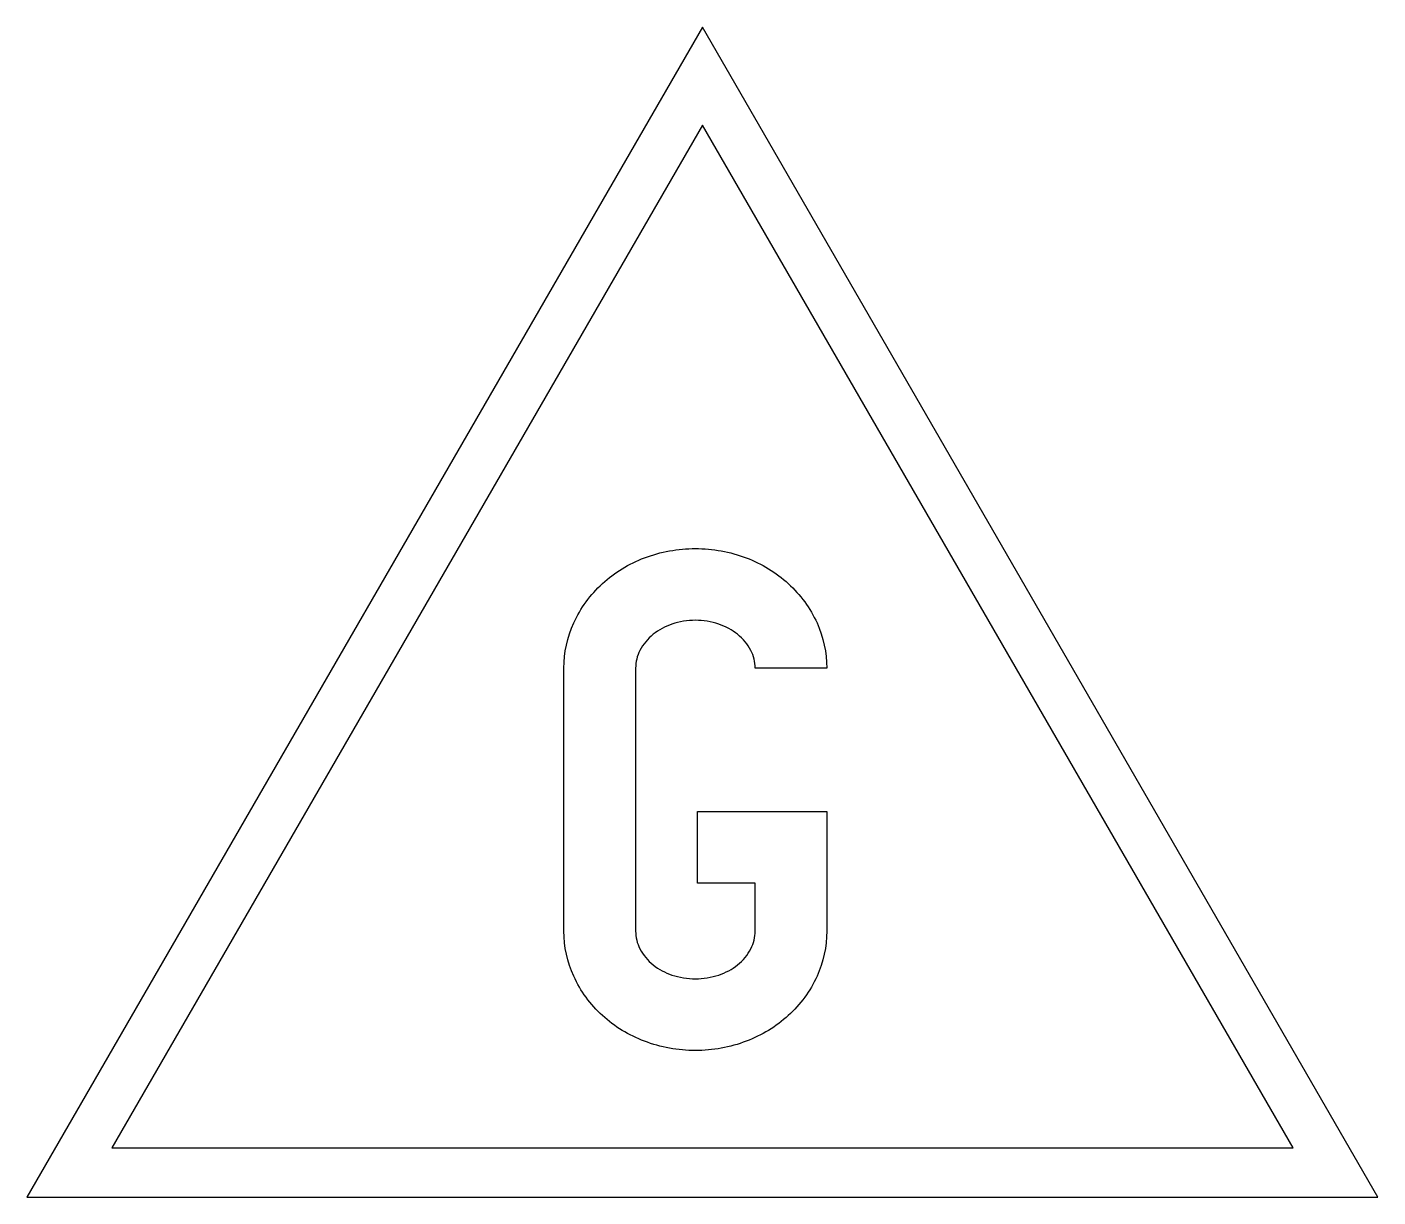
# Model space of a CAD drawing. Extents: x -5.7 to 5.6, y -3.1 to 6.6.
import ezdxf

# ---------------------------------------------------------------- set-up
doc = ezdxf.new("R2010")
doc.units = 0
doc.header["$LTSCALE"] = 5
doc.layers.add('VEILIG', color=7, linetype='CONTINUOUS')

msp = doc.modelspace()

# ---------------------------------------------------------------- linework, layer by layer
at = {"layer": 'VEILIG', "color": 0}
for points in [[(5.582, -3.147), (-0.07, 6.644), (-5.723, -3.147)], [(4.872, -2.736), (-0.07, 5.823), (-5.012, -2.736)]]:
    msp.add_lwpolyline(points, close=True, dxfattribs=at)
msp.add_lwpolyline([(-0.63, -0.921, 0.120011), (-0.594, -1.069, 0.104957), (-0.483, -1.204, 0.088923), (-0.326, -1.289, 0.080167), (-0.13, -1.321, 0.080167), (0.066, -1.289, 0.088923), (0.224, -1.204, 0.104957), (0.334, -1.069, 0.120011), (0.37, -0.921), (0.37, -0.521), (-0.111, -0.521), (-0.111, 0.079), (0.97, 0.079), (0.97, -0.921, -0.107291), (0.888, -1.299, -0.101711), (0.648, -1.628, -0.094701), (0.296, -1.843, -0.090278), (-0.13, -1.921, -0.090278), (-0.556, -1.843, -0.094701), (-0.908, -1.628, -0.101711), (-1.148, -1.299, -0.107291), (-1.23, -0.921), (-1.23, 1.279, -0.107291), (-1.148, 1.657, -0.101711), (-0.908, 1.986, -0.094701), (-0.556, 2.202, -0.090278), (-0.13, 2.279, -0.090278), (0.296, 2.202, -0.094701), (0.648, 1.986, -0.101711), (0.888, 1.657, -0.107291), (0.97, 1.279), (0.37, 1.279, 0.120011), (0.334, 1.427, 0.104957), (0.224, 1.562, 0.088923), (0.066, 1.647, 0.080167), (-0.13, 1.679, 0.080167), (-0.326, 1.647, 0.088923), (-0.483, 1.562, 0.104957), (-0.594, 1.427, 0.120011), (-0.63, 1.279)], format="xyb", close=True, dxfattribs=at)

doc.saveas('drawing.dxf')
